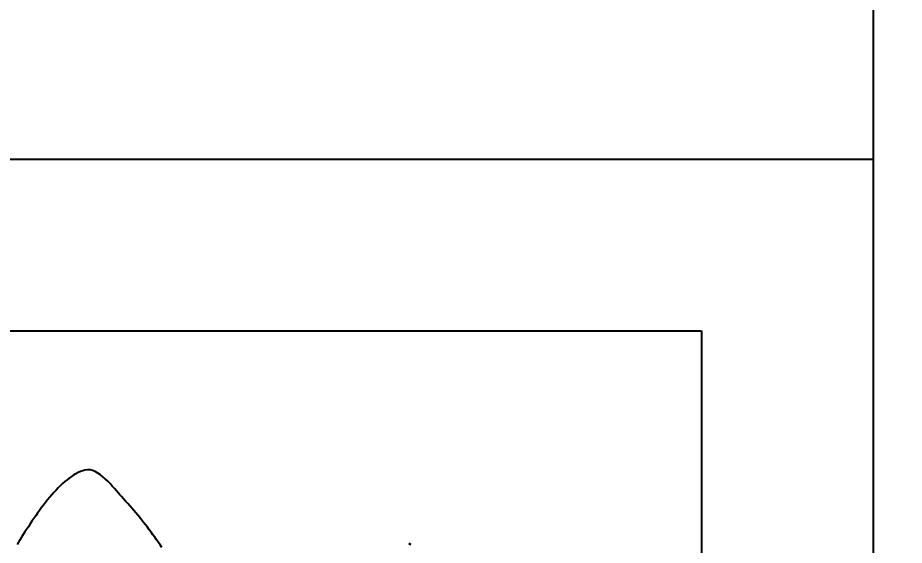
# Model space of a CAD drawing. Header units: millimetres. Extents: x 56222 to 3066687, y -650199 to -121287.
# Drawn here: x 141933.72 to 141938.87, y -185288 to -185284.93 of the extents above; entities that cross this region are included whole.
import ezdxf
from ezdxf import colors
from ezdxf.entities.mleader import LeaderData, LeaderLine
from ezdxf.math import Vec2, Vec3

# ---------------------------------------------------------------- set-up
doc = ezdxf.new("R2010")
doc.units = ezdxf.units.MM
doc.header["$MEASUREMENT"] = 0
doc.layers.add('$TD_AUDIT_GENERATED_(A0BDF17)', color=32, linetype='Continuous', lineweight=30)
doc.layers.add('Text', color=7, linetype='Continuous', lineweight=15)
doc.styles.add('style4', font='ARIALN.TTF')

msp = doc.modelspace()

# ---------------------------------------------------------------- linework, layer by layer
at = {"layer": '$TD_AUDIT_GENERATED_(A0BDF17)', "linetype": 'Continuous', "lineweight": 25, "ltscale": 2}
for p, q in [((141938.694, -185271.9222, 0.5173), (141938.6939, -185301.8425, 0.5173)), ((141929.51, -185285.7545, 0.5173), (141938.6939, -185285.7545, 0.5173)), ((141930.51, -185286.7545, 0.5173), (141937.6939, -185286.7545, 0.5173)), ((141937.6939, -185286.7545, 0.5173), (141937.6939, -185293.2483, 0.5173)), ((141934.1071, -185287.5653, 0.5173), (141934.094, -185287.5691, 0.5173)), ((141934.1218, -185287.5633, 0.5173), (141934.1071, -185287.5653, 0.5173)), ((141934.1367, -185287.5643, 0.5173), (141934.1218, -185287.5633, 0.5173)), ((141934.1517, -185287.5681, 0.5173), (141934.1367, -185287.5643, 0.5173)), ((141934.0157, -185287.6118, 0.5173), (141934.0027, -185287.6218, 0.5173)), ((141934.0286, -185287.6025, 0.5173), (141934.0157, -185287.6118, 0.5173)), ((141934.0417, -185287.594, 0.5173), (141934.0286, -185287.6025, 0.5173)), ((141934.0547, -185287.5864, 0.5173), (141934.0417, -185287.594, 0.5173)), ((141934.0678, -185287.5797, 0.5173), (141934.0547, -185287.5864, 0.5173)), ((141934.0809, -185287.5739, 0.5173), (141934.0678, -185287.5797, 0.5173)), ((141934.094, -185287.5691, 0.5173), (141934.0809, -185287.5739, 0.5173)), ((141934.1667, -185287.5743, 0.5173), (141934.1517, -185287.5681, 0.5173)), ((141934.1817, -185287.5826, 0.5173), (141934.1667, -185287.5743, 0.5173)), ((141934.1965, -185287.5927, 0.5173), (141934.1817, -185287.5826, 0.5173)), ((141934.2111, -185287.6042, 0.5173), (141934.1965, -185287.5927, 0.5173)), ((141934.2255, -185287.6169, 0.5173), (141934.2111, -185287.6042, 0.5173)), ((141934.2394, -185287.6303, 0.5173), (141934.2255, -185287.6169, 0.5173)), ((141933.9517, -185287.6685, 0.5173), (141933.9391, -185287.6816, 0.5173)), ((141933.9643, -185287.6559, 0.5173), (141933.9517, -185287.6685, 0.5173)), ((141933.977, -185287.6439, 0.5173), (141933.9643, -185287.6559, 0.5173)), ((141933.9899, -185287.6325, 0.5173), (141933.977, -185287.6439, 0.5173)), ((141934.0027, -185287.6218, 0.5173), (141933.9899, -185287.6325, 0.5173)), ((141934.2529, -185287.6442, 0.5173), (141934.2394, -185287.6303, 0.5173)), ((141934.2658, -185287.6583, 0.5173), (141934.2529, -185287.6442, 0.5173)), ((141934.2781, -185287.6722, 0.5173), (141934.2658, -185287.6583, 0.5173)), ((141933.9143, -185287.7092, 0.5173), (141933.9021, -185287.7236, 0.5173)), ((141933.9266, -185287.6952, 0.5173), (141933.9143, -185287.7092, 0.5173)), ((141933.9391, -185287.6816, 0.5173), (141933.9266, -185287.6952, 0.5173)), ((141934.2897, -185287.6856, 0.5173), (141934.2781, -185287.6722, 0.5173)), ((141934.3006, -185287.6982, 0.5173), (141934.2897, -185287.6856, 0.5173)), ((141934.3105, -185287.7097, 0.5173), (141934.3006, -185287.6982, 0.5173)), ((141934.3196, -185287.7197, 0.5173), (141934.3105, -185287.7097, 0.5173)), ((141934.3317, -185287.7328, 0.5173), (141934.3196, -185287.7197, 0.5173)), ((141933.8661, -185287.7688, 0.5173), (141933.8545, -185287.7843, 0.5173)), ((141933.878, -185287.7534, 0.5173), (141933.8661, -185287.7688, 0.5173)), ((141933.8899, -185287.7384, 0.5173), (141933.878, -185287.7534, 0.5173)), ((141933.9021, -185287.7236, 0.5173), (141933.8899, -185287.7384, 0.5173)), ((141934.3437, -185287.746, 0.5173), (141934.3317, -185287.7328, 0.5173)), ((141934.3556, -185287.7594, 0.5173), (141934.3437, -185287.746, 0.5173)), ((141934.3674, -185287.7728, 0.5173), (141934.3556, -185287.7594, 0.5173)), ((141934.3792, -185287.7864, 0.5173), (141934.3674, -185287.7728, 0.5173)), ((141933.8316, -185287.8158, 0.5173), (141933.8204, -185287.8317, 0.5173)), ((141933.8429, -185287.8, 0.5173), (141933.8316, -185287.8158, 0.5173)), ((141933.8545, -185287.7843, 0.5173), (141933.8429, -185287.8, 0.5173)), ((141934.3909, -185287.8, 0.5173), (141934.3792, -185287.7864, 0.5173)), ((141934.4025, -185287.8138, 0.5173), (141934.3909, -185287.8, 0.5173)), ((141934.414, -185287.8277, 0.5173), (141934.4025, -185287.8138, 0.5173)), ((141933.7987, -185287.8635, 0.5173), (141933.7881, -185287.8793, 0.5173)), ((141933.8094, -185287.8476, 0.5173), (141933.7987, -185287.8635, 0.5173)), ((141933.8204, -185287.8317, 0.5173), (141933.8094, -185287.8476, 0.5173)), ((141934.4254, -185287.8417, 0.5173), (141934.414, -185287.8277, 0.5173)), ((141934.4367, -185287.8557, 0.5173), (141934.4254, -185287.8417, 0.5173)), ((141934.4479, -185287.8699, 0.5173), (141934.4367, -185287.8557, 0.5173)), ((141934.459, -185287.8842, 0.5173), (141934.4479, -185287.8699, 0.5173)), ((141933.7576, -185287.9259, 0.5173), (141933.7479, -185287.9411, 0.5173)), ((141933.7675, -185287.9106, 0.5173), (141933.7576, -185287.9259, 0.5173)), ((141933.7777, -185287.895, 0.5173), (141933.7675, -185287.9106, 0.5173)), ((141933.7881, -185287.8793, 0.5173), (141933.7777, -185287.895, 0.5173)), ((141934.4701, -185287.8985, 0.5173), (141934.459, -185287.8842, 0.5173)), ((141934.481, -185287.913, 0.5173), (141934.4701, -185287.8985, 0.5173)), ((141934.4919, -185287.9275, 0.5173), (141934.481, -185287.913, 0.5173)), ((141934.5026, -185287.9421, 0.5173), (141934.4919, -185287.9275, 0.5173)), ((141933.7293, -185287.9704, 0.5173), (141933.7204, -185287.9845, 0.5173)), ((141933.7385, -185287.9559, 0.5173), (141933.7293, -185287.9704, 0.5173)), ((141933.7479, -185287.9411, 0.5173), (141933.7385, -185287.9559, 0.5173)), ((141934.5133, -185287.9568, 0.5173), (141934.5026, -185287.9421, 0.5173)), ((141934.5238, -185287.9716, 0.5173), (141934.5133, -185287.9568, 0.5173)), ((141934.5343, -185287.9865, 0.5173), (141934.5238, -185287.9716, 0.5173)), ((141933.7204, -185287.9845, 0.5173), (141933.7117, -185287.9982, 0.5173)), ((141934.5446, -185288.0014, 0.5173), (141934.5343, -185287.9865, 0.5173)), ((141934.5549, -185288.0164, 0.5173), (141934.5446, -185288.0014, 0.5173)), ((141935.9924, -185287.9933, 0.5173), (141936.0043, -185287.9992, 0.5173)), ((141936.0043, -185287.9992, 0.5173), (141935.9924, -185287.9933, 0.5173))]:
    msp.add_line(p, q, dxfattribs=at)

# ---------------------------------------------------------------- leaders
at = {"layer": 'Text', "color": 1, "lineweight": 0, "ltscale": 20}
ml = msp.add_multileader_mtext('Standard', dxfattribs=at)
ml.set_content('CNC', color=1, style='style4')
ml.set_leader_properties()
ml.build(insert=Vec2(0, 0))
ml.multileader.update_dxf_attribs({"dogleg_length": 2.0246, "arrow_head_size": 2})
ctx = ml.context
ctx.base_point, ctx.char_height, ctx.arrow_head_size, ctx.landing_gap_size, ctx.plane_origin = Vec3(141950.7331, -185289.4932, 0.2586), 3, 2, 0.4, Vec3(141883.6976, -185289.4932, 0.2586)
notes = []
notes.append((ctx, [(0, (1, 1, 0), (141948.7085, -185289.4932, 0.2586), (1, 0), 2.0246, [(0, [(141936.1788, -185289.5845, 0.2586)], 0, [])])]))
ctx.mtext.insert = Vec3(141951.1331, -185287.9676, 0.2586)
for ctx, leaders in notes:
    for number, flags, end, landing, length, lines in leaders:
        leader = LeaderData()
        leader.index, (leader.has_last_leader_line, leader.has_dogleg_vector, leader.attachment_direction) = number, flags
        leader.last_leader_point, leader.dogleg_vector, leader.dogleg_length = Vec3(end), Vec3(landing), length
        for number, points, colour, breaks in lines:
            line = LeaderLine()
            line.index, line.vertices, line.color, line.breaks = number, Vec3.list(points), colors.encode_raw_color(colour), breaks
            leader.lines.append(line)
        ctx.leaders.append(leader)

doc.saveas('drawing.dxf')
